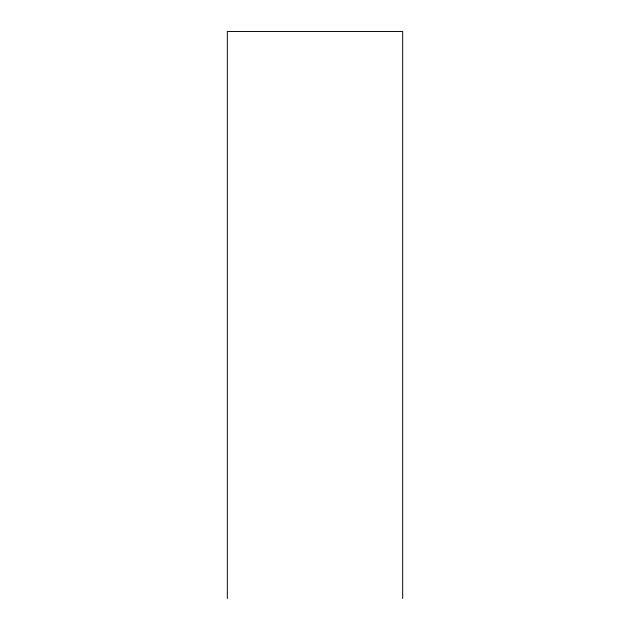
<?xml version="1.0" encoding="UTF-8"?>
<svg xmlns="http://www.w3.org/2000/svg" width="630" height="630" viewBox="0 0 630 630"><rect width="100%" height="100%" fill="white"/><g stroke="black" fill="none" stroke-linecap="round" stroke-linejoin="round"><path stroke-width="0.94" d="M402.68 598.5L402.68 31.5L227.32 31.5L227.32 598.5"/></g></svg>
